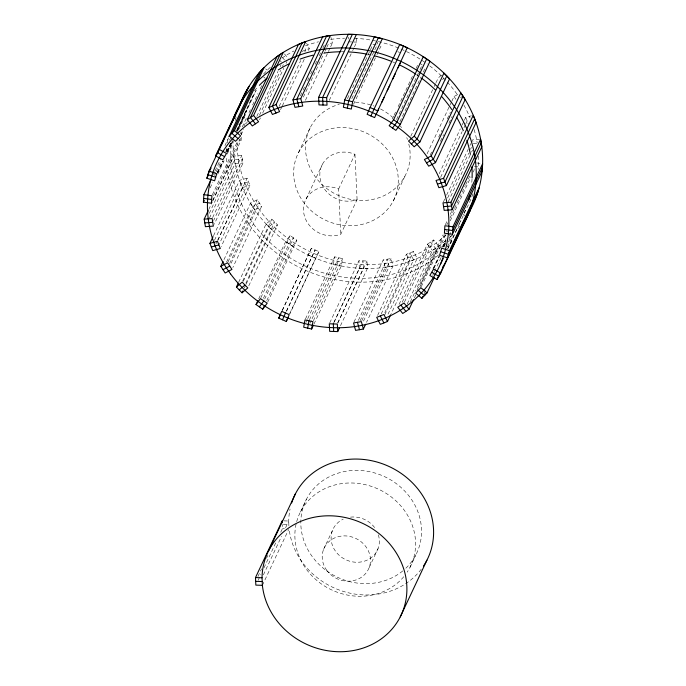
<?xml version="1.0" encoding="UTF-8"?>
<svg xmlns="http://www.w3.org/2000/svg" width="686" height="686" viewBox="0 0 686 686"><rect width="100%" height="100%" fill="white"/><g stroke="black" fill="none" stroke-linecap="round" stroke-linejoin="round"><path stroke-width="0.51" stroke-dasharray="3.43 2.57" d="M212.78 200.346L241.103 140.15L241.292 137.346M241.472 134.542L241.592 132.672M307.731 318.613L333.353 264.153L334.682 256.821L342.623 258.639L341.294 265.971L313.871 324.246M377.214 44.058L377.592 41.966M238.891 129.2L244.285 117.735L246.437 110.635L236.541 131.652M282.366 310.509L311.393 248.298L318.879 251.59L289.861 313.802M224.965 145.612L228.61 137.852M213.329 174.63L214.675 171.766M215.13 170.805L220.523 159.341M229.51 140.236L230.865 137.371M214.435 175.505L215.781 172.64M216.227 171.68L221.175 161.176M225.677 151.623L227.469 147.799M226.354 152.206L230.402 143.614M236.696 130.237L252.431 96.795L256.144 90.381L236.807 131.463M226.86 151.872L231.808 141.359M236.756 130.855L254.292 93.588M217.213 172.735L222.607 161.27M227.1 151.717L232.048 141.213M210.148 187.844L212.84 182.107M217.333 172.555L222.736 161.09M227.229 151.537L232.177 141.024M227.366 151.529L232.314 141.016M217.934 172.469L223.327 161.004M227.375 152.403L232.768 140.939M237.27 131.386L245.356 114.185M217.762 174.107L224.056 160.73M227.203 154.041L233.051 141.625M242.252 126.97L246.746 117.417M249.001 112.633L250.347 109.769M252.594 104.992L257.987 93.528M260.234 88.751L262.035 84.927M240.314 133.796L241.215 131.892M243.916 126.155L246.163 121.379M212.368 194.773L237.999 140.313M241.078 134.902L243.77 129.165M246.471 123.437L247.372 121.525M213.475 195.647L240.452 138.323M208.698 209.573L212.291 201.933M212.746 200.972L233.875 156.065L241.832 155.525L243.024 163.062L214.255 224.202M209.29 213.337L234.466 159.838L242.432 159.289L213.655 220.438M256.804 116.388L277.933 71.481M280.188 66.705L281.08 64.793M209.444 218.062L235.066 163.602L233.875 156.065M259.505 115.222L280.634 70.324M282.435 66.499L283.335 64.587M212.609 217.625L241.832 155.525M259.505 119.793L260.406 117.881M262.652 113.104L283.781 68.206M286.028 63.421L286.928 61.517M213.526 235.71L239.603 180.298L247.14 178.206L249.961 185.46L221.192 246.6M214.486 240.297L241.018 183.925L248.555 181.833L219.331 243.933M279.176 106.347L300.751 60.488M304.798 51.887L305.699 49.975L304.352 47.351M215.901 243.924L217.248 241.06M217.702 240.1L242.424 187.552L239.603 180.298M217.916 240.306L247.14 178.206M280.523 109.7L281.877 106.836M282.323 105.876L305.253 57.152M308.4 50.464L309.3 48.552L306.599 43.304M300.374 95.877L302.62 91.101M303.066 90.14L305.313 85.364M307.568 80.588L308.914 77.724M310.715 73.899L312.962 69.123M315.208 64.347L317.455 59.571M319.256 55.746L320.602 52.882M322.849 48.106L324.204 45.233M223.979 259.634L250.501 203.27L257.284 199.703L261.615 206.366L232.846 267.514M303.366 97.12L324.495 52.213M324.95 51.261L326.296 48.397M326.75 47.437L328.543 43.621L332.444 42.952L330.926 37.378M226.594 262.009L252.671 206.597L259.454 203.039L230.676 264.187M228.069 261.812L257.284 199.703M305.467 100.276L327.942 52.505M328.397 51.553L330.189 47.728M330.643 46.777L332.444 42.952M229.656 263.433L254.832 209.925L261.615 206.366M298.479 152.678L310.346 127.459M238.668 282.246L266.091 223.97L271.827 219.1L277.478 224.879L248.701 286.019M242.604 281.2L271.827 219.1M243.29 281.311L268.912 226.852L274.649 221.99L245.88 283.138M329.263 100.379L352.192 51.647M352.647 50.695L353.993 47.831M354.448 46.871L356.694 42.095L356.514 38.322M244.31 288.026L245.665 285.162M246.111 284.201L271.742 229.741L277.478 224.879M347.425 98.664L373.055 44.204L377.026 45.113L351.395 99.564M258.716 298.822L285.693 241.498L290.127 235.538L296.841 240.177L267.626 302.277M306.059 199.043L322.386 164.357M260.912 297.638L290.127 235.538M353.564 104.298L376.494 55.566M376.948 54.614L380.996 46.013M263.424 298.273L289.046 243.822L293.488 237.853L264.71 299.002M266.777 300.597L292.408 246.137L296.841 240.177M338.627 188.993L354.945 154.307A26.6 24.07 25.2 0 0 319.839 175.839A26.6 24.07 25.2 0 0 357.089 199.6L340.77 234.278A26.6 24.07 25.2 0 1 303.512 210.525A26.6 24.07 25.2 0 1 338.627 188.993L340.77 234.278M282.169 310.398L311.393 248.298M286.362 311.092L315.131 249.944L286.568 311.204M289.655 313.699L318.879 251.59M392.306 119.038L393.653 116.166M394.098 115.214L396.345 110.437M398.146 106.613L412.535 76.043M416.128 68.394L418.374 63.618M396.559 119.441L403.754 104.152M404.2 103.2L419.489 70.718M419.935 69.758L421.736 65.942M305.459 318.93L334.682 256.821M399.912 121.756L421.05 76.858M423.296 72.081L425.543 67.305M305.93 322.437L307.277 319.573M309.429 319.83L338.652 257.73L337.323 265.062L311.701 319.522M309.901 323.346L311.247 320.473M313.399 320.739L342.623 258.639M410.777 136.24L433.706 87.516M434.152 86.565L435.499 83.692M435.953 82.74L438.2 77.964L441.784 74.92M329.76 322.849L358.984 260.74L367.019 260.989L367.379 268.543L339.956 326.819M333.713 322.754L359.335 268.295L358.984 260.74M334.228 322.017L363.005 260.869L363.357 268.415L337.735 322.874M393.455 200.604A53.199 48.131 25.2 0 0 341.234 127.562A53.199 48.131 25.2 0 0 303.221 201.761A53.199 48.131 25.2 0 0 393.455 200.604L405.323 175.384M337.795 323.097L367.019 260.989M427.078 153.801L449.562 106.03M450.007 105.069L451.362 102.205M451.808 101.245L454.055 96.469L459.148 93.802M430.148 155.216L432.394 150.44M438.688 137.063L441.835 130.374M447.229 118.91L450.376 112.221M354.01 321.991L383.234 259.883L391.02 258.562L393.044 265.997L366.521 322.36M440.403 141.35L443.55 134.662M448.944 123.197L452.091 116.509M358.358 320.371L387.127 259.222L389.151 266.657L363.074 322.068M360.073 320.825L385.249 267.317L383.234 259.883M361.796 320.662L391.02 258.562M439.186 173.755L460.315 128.848M462.115 125.024L463.908 121.208M464.362 120.247L465.708 117.383L471.359 115.805M440.592 177.382L462.175 131.523M463.976 127.699L465.322 124.835M465.768 123.874L467.123 121.01L469.001 120.487M377.6 315.431L406.378 254.283L413.572 251.445L417.174 258.442L391.097 313.854M381.202 314.008L409.971 252.868L413.572 259.857L387.496 315.277M257.927 576.532L261.555 568.84M266.528 558.258L267.892 555.368M258.108 580.305L260.826 574.534M263.99 567.802L276.664 540.868M280.737 532.216L282.555 528.366L282.375 524.593M384.803 312.593L413.572 251.445M384.795 314.788L409.971 261.28L417.174 258.442M263.39 574.885L281.5 536.409M285.573 527.748L288.737 521.017A73.659 66.645 25.2 0 1 290.041 509.046M262.386 585.321L288.643 529.532M443.422 201.881L444.768 199.017M446.569 195.193L468.152 149.334M469.953 145.509L470.845 143.606M447.615 198.005L468.744 153.098M470.545 149.282L471.445 147.37M300.442 511.979L306.376 499.365M399.072 304.387L427.395 244.19L433.689 239.954L438.706 246.205L419.823 286.336M448.215 201.77L471.145 153.047M471.591 152.086L472.491 150.183M402.219 302.269L430.542 242.072L435.559 248.323L416.222 289.406M404.466 302.054L433.689 239.954M407.235 303.949L432.412 250.441L438.706 246.205M445.343 224.794L447.589 220.009M450.29 214.281L451.637 211.417M410.382 301.831L415.776 290.367M446.895 224.708L447.795 222.796M450.042 218.019L454.089 209.419M454.544 208.467L465.331 185.537M465.785 184.577L470.725 174.073M417.054 290.229L443.13 234.818M450.256 220.806L470.93 176.859M473.177 172.075L474.077 170.171L474.326 166.424L479.343 167.075M414.43 297.801L415.776 294.937M420.055 286.559L445.231 233.051M421.264 286.697L446.44 233.197M442.161 247.2L446.655 237.648M442.89 246.934L446.037 240.246M433.003 268.826L438.851 256.41M443.345 246.849L446.046 241.12M443.61 246.66L445.857 241.884M433.509 268.483L439.357 256.067M443.851 246.514L446.097 241.738M434.015 268.149L439.409 256.684M443.911 247.123L445.257 244.259M449.304 235.658L451.105 231.842M424.162 293.557L425.509 290.692M432.703 275.403L434.058 272.539M434.504 271.579L441.244 257.25M448.438 241.961L451.585 235.272M447.401 246.883L452.794 235.418M447.787 248.452L461.009 220.343M447.709 248.941L456.705 229.836L455.427 231.191M323.509 549.52L332.41 530.604M369.154 567.571L378.055 548.654M410.031 567.279L415.965 554.665M442.453 79.636L443.885 78.418M460.46 97.575L463.007 96.246M302.097 51.399L309.3 48.552M242.424 187.552L249.961 185.46M385.249 267.317L393.044 265.997M479.608 139.301L472.645 139.781L472.946 141.668M473.246 143.546L477.224 143.271M235.066 163.602L243.024 163.062M348.651 41.846L351.669 41.94M353.676 42L356.694 42.095M359.335 268.295L367.379 268.543M284.064 520.871L288.737 521.017L288.9 526.428M283.292 524.619L288.806 524.79M282.555 528.366L284.424 528.426M476.573 162.942L480.594 163.465M239.097 139.893L241.103 140.15M333.353 264.153L341.294 265.971M242.347 117.1L244.285 117.735M397.726 51.656L399.604 52.479M308.443 255.089L315.937 258.39M463.101 214.452L464.885 215.447M419.669 63.241L422.182 64.981M285.693 241.498L292.408 246.137M265.636 68.874L267.188 70.178M263.63 76.935L265.182 78.238M446.149 230.693L447.701 232.005M266.091 223.97L271.742 229.741M284.519 53.962L288.274 58.644M282.623 57.641L284.501 59.982M280.102 60.539L281.354 62.1M427.395 244.19L432.412 250.441M454.055 96.469L456.224 99.804M250.501 203.27L254.832 209.925M406.378 254.283L409.971 261.28M465.708 117.383L468.529 124.638M354.945 154.307L357.089 199.6M348.428 37.13L348.514 39.016M459.68 226.277A126.919 114.836 25.2 0 1 456.233 230.367M451.139 235.727A126.919 114.836 25.2 0 1 449.613 237.193M445.711 240.692A126.919 114.836 25.2 0 1 308.734 255.226A126.919 114.836 25.2 0 1 233.043 140.193M235.289 120.402A126.919 114.836 25.2 0 1 236.181 116.543M472.954 193.752A122.76 111.072 25.2 0 1 463.916 213.003M446.123 234.826A122.76 111.072 25.2 0 1 313.553 253.297A122.76 111.072 25.2 0 1 237.116 142.619M237.853 130.263A122.76 111.072 25.2 0 1 238.797 124.003M263.604 74.011A122.76 111.072 25.2 0 1 270.327 67.297M281.98 58.078A122.76 111.072 25.2 0 1 293.865 51.013M305.484 45.868A122.76 111.072 25.2 0 1 318.493 41.795M330.635 39.411A122.76 111.072 25.2 0 1 344.621 38.202M354.465 38.27A122.76 111.072 25.2 0 1 427.189 63.978M429.702 65.856A122.76 111.072 25.2 0 1 457.622 95.054M463.985 105.292A122.76 111.072 25.2 0 1 470.099 117.992M474.163 129.611A122.76 111.072 25.2 0 1 477.156 142.842M478.485 156.151A122.76 111.072 25.2 0 1 478.142 169.459M408.805 144.077A53.199 48.131 25.2 0 1 371.906 199.575A53.199 48.131 25.2 0 1 308.134 163.096A53.199 48.131 25.2 0 1 339.296 104.315M355.52 102.36A53.199 48.131 25.2 0 1 373.947 106.021M380.584 108.988A53.199 48.131 25.2 0 1 392.486 117.255M400.315 125.915A53.199 48.131 25.2 0 1 401.524 127.647M406.755 137.603A53.199 48.131 25.2 0 1 407.441 139.464M451.911 241.558A126.919 114.836 25.2 0 1 447.684 246.325M438.508 254.986A126.919 114.836 25.2 0 1 302.86 269.101A126.919 114.836 25.2 0 1 226.612 155.945M226.749 150.637A126.919 114.836 25.2 0 1 226.86 148.665M227.426 142.782A126.919 114.836 25.2 0 1 228.489 135.965M465.528 210.173A122.76 111.072 25.2 0 1 458.548 224.854M451.045 236.035A122.76 111.072 25.2 0 1 449.09 238.488M445.651 242.45A122.76 111.072 25.2 0 1 304.155 265.559A122.76 111.072 25.2 0 1 231.714 141.822M254.429 90.801A122.76 111.072 25.2 0 1 257.91 86.856M341.156 51.767A122.76 111.072 25.2 0 1 344.115 51.776M368.116 54.383A122.76 111.072 25.2 0 1 371.229 55.06M392.752 61.903A122.76 111.072 25.2 0 1 394.639 62.7M416.479 74.594A122.76 111.072 25.2 0 1 419.069 76.378M472.028 178.909A122.76 111.072 25.2 0 1 471.531 185.16M421.213 569.251A73.659 66.645 25.2 0 1 343.986 591.606A73.659 66.645 25.2 0 1 289.209 529.566M403.737 576.746A61.38 55.54 25.2 0 1 300.717 559.939A61.38 55.54 25.2 0 1 357.981 483.407A61.38 55.54 25.2 0 1 407.167 572.158M402.785 570.923A61.38 55.54 25.2 0 1 302.835 537.327A61.38 55.54 25.2 0 1 375.551 473.203A61.38 55.54 25.2 0 1 405.7 568.36M378.363 534.814A24.55 22.218 25.2 0 1 363.914 561.328A24.55 22.218 25.2 0 1 333.439 547.771A24.55 22.218 25.2 0 1 343.206 519.173M350.529 517.133A24.55 22.218 25.2 0 1 375.748 529.198M326.605 570.135A24.55 22.218 25.2 0 0 368.253 569.603A24.55 22.218 25.2 0 0 344.149 535.886A24.55 22.218 25.2 0 0 326.605 570.135"/><path stroke-width="1.03" d="M262.035 577.766L262.386 585.321A73.659 66.645 25.2 0 0 374.547 643.108A73.659 66.645 25.2 0 0 369.051 526.719A73.659 66.645 25.2 0 0 262.035 577.766L255.492 577.569L255.844 585.115L262.386 585.321M203.888 194.695L211.923 195.733L211.434 203.21L203.399 202.173L203.888 194.695L211.082 179.406M452.443 234.26L452.932 226.783L482.601 163.722L482.112 171.2L452.443 234.26L444.408 233.223L444.897 225.745L452.932 226.783M344.706 99.933L343.377 107.265L351.318 109.074L352.647 101.742L382.316 38.682L374.376 36.873L344.706 99.933L352.647 101.742M307.654 328.122L308.974 320.791M347.348 108.165L348.677 100.833L378.346 37.781M311.624 329.023L312.945 321.691L305.004 319.882L303.684 327.213L311.624 329.023L313.425 325.207M209.007 171.123L216.759 173.695L214.615 180.795L206.855 178.231L209.007 171.123L217.994 152.018M447.323 257.833L449.467 250.724L479.145 187.672L476.993 194.773L447.323 257.833L439.563 255.261L441.715 248.16L449.467 250.724M278.773 318.15L281.714 311.358L289.209 314.651L286.259 321.451L278.773 318.15L280.12 315.286M370.063 107.505L367.121 114.305L374.607 117.598L407.227 47.746L399.741 44.453L370.063 107.505L377.557 110.806M282.521 319.796L285.462 313.005M370.869 115.951L403.479 46.099M215.618 155.868L245.288 92.807L249.001 86.393L219.331 149.454L215.618 155.868L222.761 159.855L226.474 153.441L219.331 149.454M247.149 89.6L217.471 152.661L224.614 156.648M221.595 144.377L223.387 140.553M228.335 130.04L229.681 127.176M231.937 122.4L235.084 115.711M211.082 167.993L207.927 174.681L215.687 177.245M206.855 178.231L208.21 175.359M229.296 136.068L258.965 73.008L264.084 67.562L234.415 130.623L229.296 136.068L235.512 141.299L240.623 135.854L234.415 130.623M261.529 70.281L231.851 133.341L238.068 138.581M203.399 202.173L204.299 200.261M247.294 119.69L276.973 56.629L283.267 52.393L253.588 115.454L247.294 119.69L252.311 125.941L258.605 121.705L253.588 115.454M280.12 54.511L250.441 117.572L255.458 123.823M204.196 219.126L212.163 218.585L213.355 226.114L205.397 226.663L204.196 219.126L208.244 210.525M268.826 107.462L298.504 44.401L305.699 41.554L276.029 104.615L268.826 107.462L272.428 114.459L279.622 111.612L276.029 104.615M302.106 42.978L272.428 106.038L276.029 113.036M209.933 243.359L217.471 241.258L220.292 248.512L212.754 250.613L209.933 243.359L213.08 236.67M292.956 99.907L322.626 36.847L330.42 35.518L300.751 98.578L302.766 106.013L294.98 107.342L292.956 99.907L300.751 98.578M326.527 36.187L296.849 99.238L298.873 106.673M220.832 266.322L227.615 262.764L231.945 269.426L225.162 272.985L220.832 266.322L223.079 261.546M318.621 97.361L348.291 34.3L356.334 34.549L326.665 97.609L327.016 105.155L318.981 104.907L318.621 97.361L326.665 97.609M352.312 34.42L322.643 97.481L322.995 105.027M236.421 287.022L242.158 282.16L247.8 287.931L242.064 292.802L236.421 287.022L238.222 283.207M242.064 292.802L242.964 290.89M256.024 304.558L260.457 298.599L267.171 303.229L262.738 309.197L256.024 304.558L257.816 300.734M262.738 309.197L264.084 306.325M377.309 111.869L378.655 108.997M381.802 102.308L384.049 97.532M387.196 90.844L389.897 85.115M392.589 79.379L395.29 73.651M397.991 67.914L400.238 63.138M286.259 321.451L288.06 317.627M393.593 119.758L423.262 56.706L429.976 61.337L400.307 124.398L395.873 130.357L389.159 125.727L393.593 119.758L400.307 124.398M426.623 59.022L396.954 122.082L392.512 128.042M414.258 136.154L443.936 73.093L449.579 78.873L419.909 141.925L414.173 146.795L408.522 141.024L414.258 136.154L419.909 141.925M446.757 75.983L417.088 139.044L411.351 143.906M337.709 331.595L337.349 324.049L329.306 323.801L329.666 331.347L337.709 331.595L339.501 327.779M431.168 155.971L460.838 92.91L465.168 99.573L435.499 162.633L428.716 166.192L424.385 159.529L431.168 155.971L435.499 162.633M463.007 96.246L433.329 159.298L426.546 162.856M363.374 329.048L361.351 321.614L353.556 322.943L355.58 330.378L363.374 329.048L365.621 324.272M255.492 577.569L282.195 520.82L282.28 522.706M443.576 178.343L473.246 115.282L476.067 122.537L446.397 185.597L438.86 187.698L436.039 180.444L443.576 178.343L446.397 185.597M268.715 550.592L295.417 493.834M474.661 118.91L444.982 181.97L437.445 184.071M387.496 321.494L383.903 314.497L376.7 317.344L380.301 324.341L387.496 321.494L390.643 314.805M450.934 202.293L480.603 139.241L481.804 146.77L452.125 209.83L444.168 210.37L442.976 202.842L450.934 202.293L452.125 209.83M481.203 143.005L451.534 206.057L443.568 206.606M409.028 309.266L404.02 303.015L397.726 307.251L402.733 313.502L409.028 309.266L413.529 299.713M482.361 167.461L452.683 230.522L444.648 229.484M421.916 298.333L427.035 292.888L420.818 287.657L415.699 293.102L421.916 298.333L422.816 296.421M425.371 293.702L424.471 295.615L418.263 290.375M427.035 292.888L434.221 277.607M440.515 264.23L443.216 258.493M478.073 191.222L448.395 254.274L440.644 251.711M436.999 279.502L440.712 273.088L433.569 269.101L429.856 275.515L436.999 279.502L439.692 273.774M442.839 267.086L443.739 265.173M452.794 246.677L438.851 276.295L431.708 272.308M453.686 244.765L463.127 224.699M464.028 222.796L468.529 213.235L466.669 216.442M440.712 273.088L470.382 210.027L468.992 212.437M400.212 616.946L426.924 560.196M259.377 306.874L263.818 300.914M239.243 289.912L244.979 285.05M222.993 269.658L229.776 266.091M211.339 246.986L218.877 244.885M204.797 222.89L212.754 222.35M255.664 581.342L262.103 581.539M203.639 198.434L211.674 199.472M400.873 305.133L405.88 311.384M380.301 315.92L383.894 322.917M357.457 322.283L359.473 329.717M207.652 212.411L207.558 210.765M333.327 323.929L333.688 331.475M238.702 108.002A126.919 114.836 25.2 0 1 405.658 47.017A126.919 114.836 25.2 0 1 468.332 213.698M232.948 119.75A126.919 114.836 25.2 0 1 400.735 61.328A126.919 114.836 25.2 0 1 461.421 228.172M259.368 85.33A122.76 111.072 25.2 0 1 267.103 78.127M278.233 69.938A122.76 111.072 25.2 0 1 289.363 63.687M300.065 59.116A122.76 111.072 25.2 0 1 313.099 55.172M324.229 53.036A122.76 111.072 25.2 0 1 340.17 51.776M349.045 51.947A122.76 111.072 25.2 0 1 367.104 54.185M374.342 55.806A122.76 111.072 25.2 0 1 390.849 61.14M399.312 64.818A122.76 111.072 25.2 0 1 415.596 74.011M421.624 78.221A122.76 111.072 25.2 0 1 435.207 89.772M441.69 96.563A122.76 111.072 25.2 0 1 451.782 109.511M456.602 117.195A122.76 111.072 25.2 0 1 463.29 130.649M466.866 140.33A122.76 111.072 25.2 0 1 470.382 154.367M471.917 166.715A122.76 111.072 25.2 0 1 472.071 177.897M469.833 195.613A122.76 111.072 25.2 0 1 468.847 199.763M291.636 503.018A73.659 66.645 25.2 0 1 389.991 466.926A73.659 66.645 25.2 0 1 423.494 566.053M230.53 273.86A122.76 111.072 25.2 0 0 438.474 268.329A122.76 111.072 25.2 0 0 315.483 101.236A122.76 111.072 25.2 0 0 230.53 273.86"/></g></svg>
